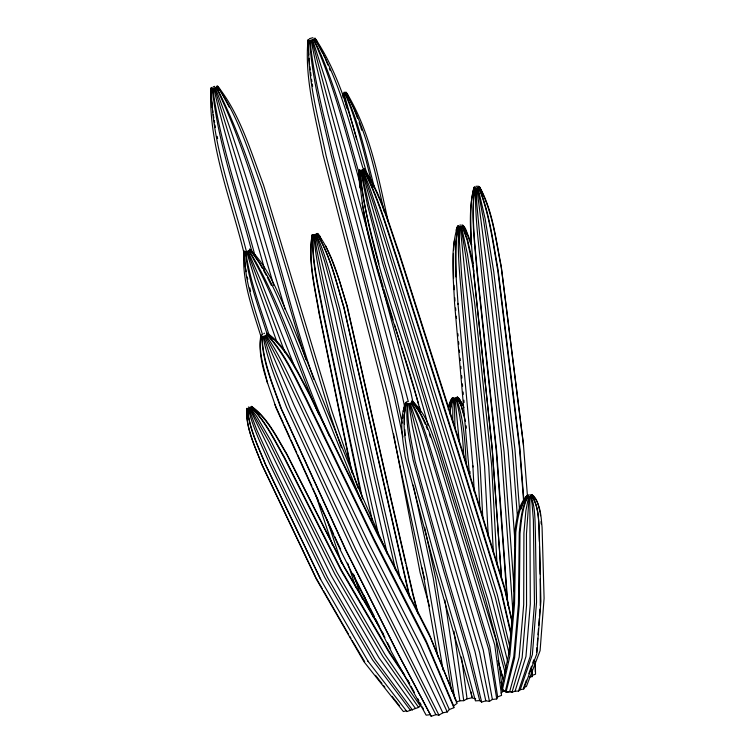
<?xml version="1.0" encoding="UTF-8"?>
<svg xmlns="http://www.w3.org/2000/svg" width="754" height="754" viewBox="0 0 754 754"><rect width="100%" height="100%" fill="white"/><g stroke="black" fill="none" stroke-linecap="round" stroke-linejoin="round"><path stroke-width="1.13" d="M247.406 408.517C248.839 428.197 258.094 446.425 265.361 464.473L320.082 578.431L368.301 661.663M404.427 423.974L404.455 413.88L405.511 405.963L406.604 403.079M453.427 253.448L453.559 278.414M311.713 245.088L311.779 239.631M262.081 336.548C262.939 361.807 273.259 385.718 281.6 409.233L346.557 551.391L397.914 653.379L431.222 716.3L435.859 714.679L438.941 715.141L442.834 712.803L447.235 711.983L449.337 709.561L453.88 707.686L453.625 705.819L425.916 640.278L373.861 538.62L305.898 397.867C294.588 375.878 284.437 352.109 266.775 334.352M402.853 418.187L403.022 414.728M459.431 226.69L459.44 241.723L461.75 277.133L480.166 467.235L482.796 517.809M261.883 336.209C262.147 360.968 272.543 384.455 280.582 407.49L345.417 549.43L396.736 651.362L431.222 716.3M475.614 187.916C474.822 216.379 478.781 244.758 481.618 273.023L501.335 451.099L513.116 614.463M454.36 398.187L454.935 427.584M453.663 250.026L454.285 240.922M211.478 88.209L211.478 98.265M244.55 251.468L244.239 255.681L245.436 267.397M407.848 403.758C407.056 423.154 411.533 442.362 415.152 461.307L446.255 573.285L469.827 653.266L481.646 702.068L485.802 700.834L489.45 701.371L492.371 699.467L496.745 698.93L497.659 696.866L489.846 646.762L432.523 455.67C426.868 437.574 422.033 418.489 411.203 402.664M536.65 652.182L537.018 647.526M537.197 645.198L537.743 638.214M538.007 634.727L538.46 628.902M538.733 625.415L539.28 618.431M539.459 616.103L540.005 609.128M540.279 605.632L540.241 578.855M359.243 170.159L358.876 174.796L359.828 187.897M211.365 88.472C211.817 144.287 232.807 197.737 246.341 251.271M244.484 251.798C244.079 280.318 254.626 307.83 262.562 334.861M246.794 411.326L246.954 409.365M308.735 39.962L308.245 45.636L308.791 54.863M308.64 40.273C307.312 79.5 318.273 118.095 326.209 156.201L388.423 396.774L427.433 578.855L443.088 670.033M359.177 169.678C362.655 252.976 400.459 330.761 420.148 410.742M472.965 194.739L473.192 192.449M450.063 414.2L450.751 407.641L453.126 398.282M313.023 234.843C311.836 261.157 318.65 287.18 323.438 312.872L362.504 498.818M449.912 411.58L451.957 400.553L453.013 398.15M459.007 226.568C456.886 252.364 460.204 278.301 462.221 304.022L477.697 466.49L479.817 507.659M210.715 90.772L210.715 97.313M312.919 234.777C311.336 260.969 318.188 286.935 322.882 312.533L360.855 493.87M529.421 677.026L532.267 676.592L532.296 669.42M246.784 408.677C245.87 428.451 255.257 447.197 262.138 465.265L316.454 579.326L363.909 661.663L403.39 711.54L406.368 710.815L406.906 711.54L418.593 707.412L420.261 705.904L384.992 654.613L337 572.456L270.639 440.364L257.01 416.887L250.319 407.49M307.547 44.59L308.32 39.34M529.185 496.471L526.471 533.719L526.556 605.377L522.117 657.884L512.013 692.276L509.657 691.663L506.028 692.238L505.369 691.088L513.813 656.395L518.46 603.926L519.27 532.428C520.665 520.185 521.636 507.159 527.8 496.217M244.155 250.837L243.57 254.635L243.947 260.139M210.771 88.246C208.264 144.514 230.705 198.717 243.881 252.581M260.865 338.574L261.327 335.822M246.671 408.357C245.436 427.659 254.937 445.991 261.563 463.635L315.313 576.433M407.443 403.447C405.247 422.297 409.771 441.25 413.051 459.723L443.889 571.504L467.395 651.437L479.704 700.607L481.646 702.068M308.018 39.934C304.371 78.482 315.577 116.889 322.948 154.429L384.766 394.785L423.682 576.81L437.838 656.706M260.95 337.717L261.459 334.748M243.91 251.459C241.6 280.874 252.778 309.781 261.252 337.5M474.813 188C471.08 216.341 475.171 245.125 477.48 273.438L496.688 451.561L507.932 605.594M448.178 409.545L450.854 400.619L452.343 398.187M311.977 237.595L312.533 234.73M453.889 398.15L452.862 407.264L452.711 421.656M261.016 336.312C258.217 352.193 264.183 368.103 267.557 383.447M474.728 187.746C470.675 215.682 474.86 244.164 477.056 272.109L496.207 450.072L507.103 599.449M501.683 687.667L508.903 653.539L513.681 601.145L515.01 529.949C516.81 517.96 518.366 504.096 527.527 495.227M403.192 411.269L404.757 404.398L406.152 402.136M312.231 234.899C308.075 260.969 315.049 287.5 319.31 313.155L352.08 472.871M506.028 692.238L514.633 657.827L519.27 605.321L519.987 533.672C521.297 521.108 522.315 507.96 527.932 496.462M474.266 188.415L474.7 186.69M458.196 226.652L456.01 241.6L456.019 276.925M312.147 234.748C307.66 260.554 314.71 286.954 318.867 312.392L350.167 465.124M260.79 335.653C257.02 360.44 268.858 384.842 276.087 407.999L340.365 550.005L391.552 651.946L426.133 715.16L430.28 714.688M458.178 226.436C452.928 252.043 456.556 278.612 458.017 304.446M457.819 227.68L458.413 225.559M473.305 191.299L474.379 187.397M509.657 691.663L519.167 657.111L523.691 604.623L523.917 533.05L525.896 510.684L528.695 496.339M449.356 406.84L452.626 397.999M512.013 692.276L515.086 691.164L525.962 656.48L530.307 604.011L529.836 496.236M474.059 187.68C469.073 205.173 471.241 223.797 471.146 241.751M456.717 229.734L457.923 226.153M515.086 691.164L518.507 691.079L530.232 656.385L534.473 603.916L533.37 519.949L532.07 503.531L530.552 496.217M518.507 691.079L520.203 689.712L532.362 654.679L536.537 602.248L535.359 530.929C534.888 519.252 535.236 506.98 530.91 495.934M521.023 509.082L523.257 502.664L527.376 495.906M474.012 187.199C467.037 214.72 471.947 243.834 473.559 271.77L492.287 449.686L501.589 579.204M406.547 403.503C401.279 421.872 405.614 441.524 408.404 459.987L438.677 571.796L462.051 651.739L475.425 700.852L479.704 700.607M520.203 689.712L523.776 688.967L523.644 687.714L526.405 680.183M528.771 673.718L531.532 666.178M532.71 662.945L533.898 659.712M448.291 406.66L450.675 400.195L452.24 397.933M523.776 688.967L536.82 653.737L540.891 601.334L539.233 530.119C538.394 518.573 538.375 505.689 531.655 495.774M456.066 230.14L457.527 226.388M457.603 225.993C450.015 250.809 453.484 277.604 454.558 303.117L469.61 476.066M406.444 403.164L407.16 401.401M405.624 404.144L406.434 402.485M451.665 399.856L452.834 397.726M405.925 402.909C398.404 419.752 402.919 439.356 405.19 456.924L435.058 568.356L472.456 698.025L475.699 698.845M451.655 399.601L452.834 397.575M524.153 499.921L526.104 496.547M527.941 495.812L528.629 494.775M527.121 496.198C519.138 506.311 517.461 519.902 515.793 532.286L514.558 603.775L509.808 656.234L502.164 690.966L505.369 691.088M526.151 496.98L527.555 495.482M501.033 693.067L502.654 691.738L496.085 640.344L437.933 450.1C431.835 433.126 426.641 413.56 412.249 401.59M453.625 705.819L457.094 703.388L430.261 637.243L378.093 535.67L309.668 395.237C297.99 373.598 287.34 349.319 267.51 333.843M263.777 333.673L264.597 333.183M456.189 702.031L459.855 700.815L463.757 700.673L467.065 698.854L471.816 697.827L471.099 692.002M213.241 86.814L214.739 86.352M523.644 687.714L526.405 686.489L540.1 650.645L544.086 598.327L542.079 527.442C541.004 516.528 540.741 503.276 532.201 495.255M211.092 87.737L212.006 87.379M497.659 696.866L501.57 695.395L494.737 644.924L436.773 454.078C430.694 436.123 425.294 416.5 412.023 402.353M532.437 675.301L535.529 674.189L535.331 661.381M312.938 37.7L309.47 38.642M248.273 407.179L248.943 406.981M343.645 92.393L344.889 92.252M506.829 692.313L510.166 691.484L512.173 692.031M461.194 225.022L459.723 225.201M503.559 691.135L506.415 691.098M475.925 186.295L477.838 186.276M501.448 688.807L503.37 689.599M267.284 333.183C287.123 347.17 297.095 371.185 308.49 391.835L376.774 531.843L428.903 633.313L456.019 700.249M251.459 406.312C267.557 417.659 276.416 436.585 286.332 453.05L343.645 565.594L377.528 623.285M251.572 406.623C267.661 418.706 276.831 437.744 286.906 454.681L344.276 567.432L383.532 634.265M532.051 494.803C537.659 498.62 538.479 506.283 540.09 512.352M411.627 400.996L413.889 402.495L418.413 408.093M251.205 406.604L259.47 414.408M266.973 333.673L273.24 339.338M411.571 401.42L413.795 403.192M531.24 494.539L532.296 495.406M251.016 406.981C265.483 420.732 274.267 439.356 284.032 456.49L341.053 569.468L389.149 651.55L404.738 675.056M250.026 249.376C269.998 269.31 279.696 297.189 291.28 322.354L359.366 489.893L386.745 552.258M531.806 495.095L533.229 496.33M457.339 396.953L459.177 398.564L463.917 407.584M249.451 249.037L252.411 251.638M251.025 407.179C265.333 421.411 274.258 440.11 284.079 457.518L341.11 570.608L389.196 652.728L409.337 682.945M411.741 402.005C418.159 407.989 421.731 416.359 425.265 424.238M457.452 397.217L459.356 398.998L462.758 404.672M266.831 334.738C284.286 353.372 294.757 377.368 306.181 399.893L374.173 540.901L426.246 642.606L453.88 707.686M249.781 249.998C268.547 271.732 278.49 299.621 290.007 325.549L361.241 501.005M249.527 249.781L252.524 252.873L258.641 261.808M457.065 397.151L458.168 398.31M217.642 86.126C240.403 114.759 250.601 151.29 263.504 184.975L331.977 411.373L358.075 488.14M317.538 233.391C333.334 254.532 339.262 281.374 347.217 306.115L384.606 470.703L413.23 594.774L418.253 614.02M317.623 233.533L320.271 236.549M217.048 85.899L219.706 88.972M531.627 495.51C540.486 508.856 538.413 526.301 539.383 541.579M314.955 38.039C342.222 78.586 353.126 127.85 367.019 174.127M217.322 86.644C238.66 116.832 249.074 153.307 261.817 187.623L330.092 414.351L341.43 447.744M363.862 168.359C381.109 193.919 389.083 224.569 399.328 253.344L460.59 445.143L504.53 587.253L511.9 620.551M317.227 233.552L321.147 239.442M217.058 86.493L220.394 90.716L229.329 107.219M364.691 661.607L352.127 640.476M375.501 675.311L381.976 683.539M383.418 685.367L384.86 687.196M392.061 696.328L399.271 705.471M456.858 397.415L461.109 405.228L464.172 415.36M346.303 92.327C370.167 131.224 378.489 177.765 388.253 221.78M315.615 39.368L317.557 41.866M367.622 660.749L406.906 711.54M248.98 250.366C284.55 308.103 301.534 375.341 329.649 436.67M265.879 335.134C280.394 355.794 290.413 379.224 301.251 401.929L368.631 543.182L420.553 644.953L449.337 709.561M410.317 710.155L372.561 659.929L324.889 577.63L269.64 463.757C261.761 445.661 252.76 427.697 248.236 408.385M456.858 397.565L461.118 405.652L465.501 421.467M463.107 225.323L465.359 228.358L471.712 244.447M412.466 710.023L375.256 659.769L327.509 577.479L271.977 463.625L256.633 429.478L248.688 408.357M254.4 254.343L256.398 257.048M363.928 168.849C380.949 195.343 389.337 226.398 399.667 255.87L460.967 447.98L504.916 590.165L512.258 623.256M315.502 39.764L316.765 41.517M314.654 38.642C338.697 78.171 349.818 124.165 362.928 168.17M415.407 708.355L378.913 657.676L331.091 575.443L249.301 408.008M345.766 92.12L348.489 95.947M316.982 233.749C330.62 256.124 336.359 282.382 343.918 307.217L410.053 598.299M314.371 38.426L317.641 43.072L322.797 53.393M418.593 707.412L382.9 656.498L334.964 574.294L269.018 441.825L249.97 407.81M316.972 233.844C330.497 256.426 336.303 282.75 343.862 307.726L409.375 596.621M346.001 92.733C366.274 129.094 374.974 170.913 384.04 211.224M479.393 186.521C492.871 210.602 495.736 239.141 501.165 265.804L523.295 442.984L527.442 495.896M248.782 250.724C278.594 302.241 294.842 360.412 318.914 414.606M463.022 225.719L465.227 229.018L471.457 245.738M345.766 92.591L348.489 96.748L354.342 109.594M411.015 403.098C420.968 419.969 425.944 439.262 431.524 457.895L488.696 649.335L496.745 698.93M216.417 87.002C263.269 178.755 280.413 282.562 313.758 379.356M462.438 225.069L463.635 226.973M479.431 187.001C492.711 211.931 495.953 240.912 501.382 268.273L523.54 445.765M462.711 225.569L466.83 234.221M462.447 225.286L463.663 227.284M363.371 169.16C378.357 196.926 386.811 227.708 396.793 257.5L457.735 449.808L501.599 592.041L511.005 632.955M265.436 335.643L279.168 361.769L366.076 546.141L417.933 647.978L447.235 711.983M479.063 186.803L481.109 190.319M315.813 577.489L322.26 588.667M323.428 590.693L348.612 634.378M349.781 636.414L350.959 638.449M216.162 87.304C257.679 173.693 275.926 269.187 305.973 359.705M363.362 169.452C378.065 197.765 386.717 228.792 396.708 258.971L457.65 451.467L501.504 593.737L510.769 633.86M418.998 409.111L420.732 412.174M478.63 186.2L479.516 187.755M313.739 38.982C334.833 81.847 346.265 128.783 359.413 174.523M259.253 262.703L262.486 268.481M263.561 270.403L266.256 275.21M407.631 680.023L409.874 684.151M411.005 686.215L414.37 692.408M417.744 698.6L418.866 700.664M419.997 702.728L421.118 704.792M422.24 706.856L423.371 708.92M345.172 92.987C359.3 123.213 366.161 156.295 374.634 188.406M313.504 39.331C334.258 85.268 346.284 134.627 359.969 182.996M435.859 714.679L352.212 549.421L286.633 407.48C277.708 384.163 267.51 360.902 263.052 336.209M462.325 225.927L467.471 239.602L473.022 263.41M366.133 172.346L368.763 177.558M369.809 179.641L370.864 181.723M316.18 234.051C326.916 257.915 332.721 283.683 339.743 308.801L376.208 473.719L400.186 578.497M340.629 549.336L334.672 536.528M352.759 573.483L369.111 606.028M370.167 608.129L374.38 616.527M375.435 618.629L379.658 627.026M382.297 632.276L384.926 637.526M387.565 642.776L390.204 648.025M323.824 55.457L324.861 57.521M438.941 715.141L355.973 549.977L289.979 407.98L272.722 364.21L263.702 336.303M267.302 277.199L271.355 285.398M247.906 250.969L260.78 280.563L295.002 367.782M478.781 187.228C489.751 213.269 493.003 241.864 498.026 269.48L519.77 447.113L523.907 500.76M320.733 579.317L265.945 465.265C258.518 446.99 249.301 428.564 247.519 408.668M344.936 93.213C357.123 121.582 363.852 151.988 371.505 181.808M456.104 397.726C463.889 418.715 465.048 441.646 466.226 463.804M442.834 712.803L412.429 649.005L360.714 547.131L294.192 405.445L264.513 335.813M462.221 226.162L467.188 240.243L473.964 271.223M478.752 187.501C489.421 214.042 492.852 242.892 497.838 270.884L519.563 448.687L523.606 501.184M362.561 599.091L360.11 593.775L353.767 574.821M274.918 404.596L283.174 422.834M284.145 424.973L289.979 437.848M290.95 439.987L296.774 452.862M297.755 455.011L311.845 486.113M312.816 488.262L318.64 501.127M319.611 503.276L333.702 534.379M362.665 169.659L369.337 186.511L383.136 227.595L453.616 452.711L497.376 595.019L510.015 647.601M325.558 245.7L331.308 258.66L338.725 278.452L346.765 305.351L387.518 484.643M364.125 595.764L373.409 617.328M426.17 426.349L427.518 429.526M371.92 183.806L373.23 186.935M215.173 87.558C243.165 159.933 262.778 235.21 285.172 309.404M410.101 403.211L417.367 424.445L459.337 570.109L483.239 650.014L492.371 699.467M325.304 58.614L327.981 65.136M329.319 68.407L330.205 70.574M315.766 234.24L324.757 261.798L337.613 309.734L373.814 474.775L395.661 570.467M284.889 352.401L247.293 251.374M276.793 341.685L255.842 282.241L246.567 251.421M312.505 39.547L325.964 81.253L346.19 152.421L410.864 392.532L413.107 402.834M362.306 169.999L373.72 204.259L495.208 597.017L509.214 653.925M354.738 110.687L357.519 118.293M359.102 122.638L360.299 125.899M455.727 397.923C460.911 417.037 462.777 436.99 463.814 456.717M344.031 93.383L356.501 138.924M268.989 334.691C260.139 307.443 249.857 280.234 245.719 251.761M347.669 563.078L355.869 587.602M327.104 519.77L341.609 563.257M315.785 495.02L332.495 545.18M267.029 333.862C258.518 306.897 248.17 279.904 245.342 251.6M429.328 433.757L430.383 437.028M477.951 187.623L485.142 218.745L493.719 271.506L514.935 449.384L519.553 510.062M360.695 126.983L361.732 130.272M214.475 87.926L247.123 194.287L273.768 285.53M461.401 226.275L467.499 254.494L474.605 302.514L491.608 464.803L497.046 564.727M428.131 425.614C406.123 340.591 368.763 258.179 359.837 170.159M375.407 261.27L383.239 287.18M383.927 289.432L393.126 319.847M394.483 324.352L400.619 344.635M401.298 346.887L418.677 404.342M419.356 406.594L420.383 409.969M264.531 269.121C247.943 208.669 227.878 149.113 213.684 88.02M254.861 255.163C240.168 199.819 220.404 145.296 212.722 88.359M500.995 682.163L501.957 685.527M251.77 251.242C237.642 197.294 217.849 144.023 212.326 88.256M498.017 660.617L503.681 680.994L499.233 665.282M311.817 39.924L408.329 401.618M429.431 606.254L420.072 572.465L393.55 433.955M361.656 170.055L387.914 262.109L491.372 597.366L507.866 662.191M423.616 574.859L424.851 579.402M505.293 673.322L485.199 598.431L382.561 263.042L367.5 205.135L360.629 170.234M506.207 669.364L487.715 599.119L384.747 263.636L369.064 205.559L361.043 170.347M412.721 593.888L417.763 613.181M378.951 263.947C371.345 233.127 361.948 202.242 359.922 170.413M409.488 403.607L423.616 460.543L479.582 652.389L489.45 701.371M315.021 234.381L333.768 310.497L369.488 475.633L387.368 554.247M529.987 494.53L530.213 495.387M249.753 287.943L250.582 291.251M366.972 227.642L375.068 260.139M477.518 187.897L483.55 219.772L491.495 272.929L512.437 450.986L517.47 517.517M343.39 93.656L346.755 108.237M388.037 486.914L405.633 563.163M406.161 565.443L412.457 592.748M378.574 535.02L365.417 476.896L323.834 284.06L316.623 249.074L314.324 234.598M372.344 520.477L362.561 477.159L327.594 311.864C322.269 286.303 315.709 260.752 313.834 234.645M485.802 700.834L475.029 651.72L451.326 571.777L419.667 459.968L412.268 425.51L408.725 403.494M404.568 406.368L402.089 394.917L327.943 113.826L315.474 61.781L310.997 39.953M402.174 423.098L396.5 396.764L333.4 156.191C324.446 117.85 313.853 79.556 310.035 40.273M424.615 527.31L435.718 578.846L454.719 698.873M402.938 437.018L394.078 395.803L331.232 155.333C322.646 117.294 311.939 79.189 309.621 40.103M413.286 485.114L433.23 577.856L451.589 691.135M217.18 136.361L217.642 138.595M460.911 226.511L465.661 255.38L472.042 303.749L488.724 466.189L493.352 552.041M362.137 203.062L366.755 226.53M245.644 268.471L246.275 271.694M247.321 277.057L247.746 279.206M422.202 567.951L423.305 573.719M312.213 83.939L312.618 86.239M212.534 109.961L212.911 112.28M213.288 114.599L213.853 118.076M214.23 120.404L214.607 122.723M214.984 125.041L215.361 127.36M444.898 600.109L459.855 700.815M453.983 631.202L463.757 700.673M461.476 657.017L467.065 698.854M342.655 93.703L343.183 97.605M309.517 64.118L308.999 58.322M309.828 66.456L310.299 69.952M310.61 72.29L311.072 75.786M311.543 79.283L311.854 81.62M476.792 187.878L487.715 272.797L508.187 450.845L515.35 546.546M455.02 397.989L459.28 441.919M473.342 269.301L492.042 446.915L501.335 576.358M359.894 180.036L360.12 182.355M457.932 303.344L472.975 466.98M455.586 308.047L455.793 310.384M456.321 316.218L456.528 318.546M457.895 333.711L458.102 336.039M458.621 341.873L458.837 344.201M459.356 350.035L459.572 352.372M460.091 358.197L460.308 360.535M460.826 366.369L461.033 368.697M461.665 375.69L461.872 378.027M462.4 383.861L462.607 386.189M463.135 392.023L463.342 394.351M463.87 400.186L464.078 402.523M466.179 425.84L466.387 428.178M540.335 513.408L540.533 515.745M541.014 521.589L541.202 523.926M211.761 101.781L212.251 107.633M460.185 226.511L484.558 466.151L488.29 536.716M404.851 429.648L405.275 435.312M453.974 285.21L454.257 289.734M454.747 297.66L454.954 301.053M514.36 592.107L504.058 452.042L480.524 243.627L476.877 204.673L476.085 188.076M472.871 465.736L474.219 491.674M469.94 471.391L470.053 473.738M532.098 669.561L532.267 676.592M539.487 546.235L540.137 574.19M535.161 661.371L535.331 671.918"/></g></svg>
